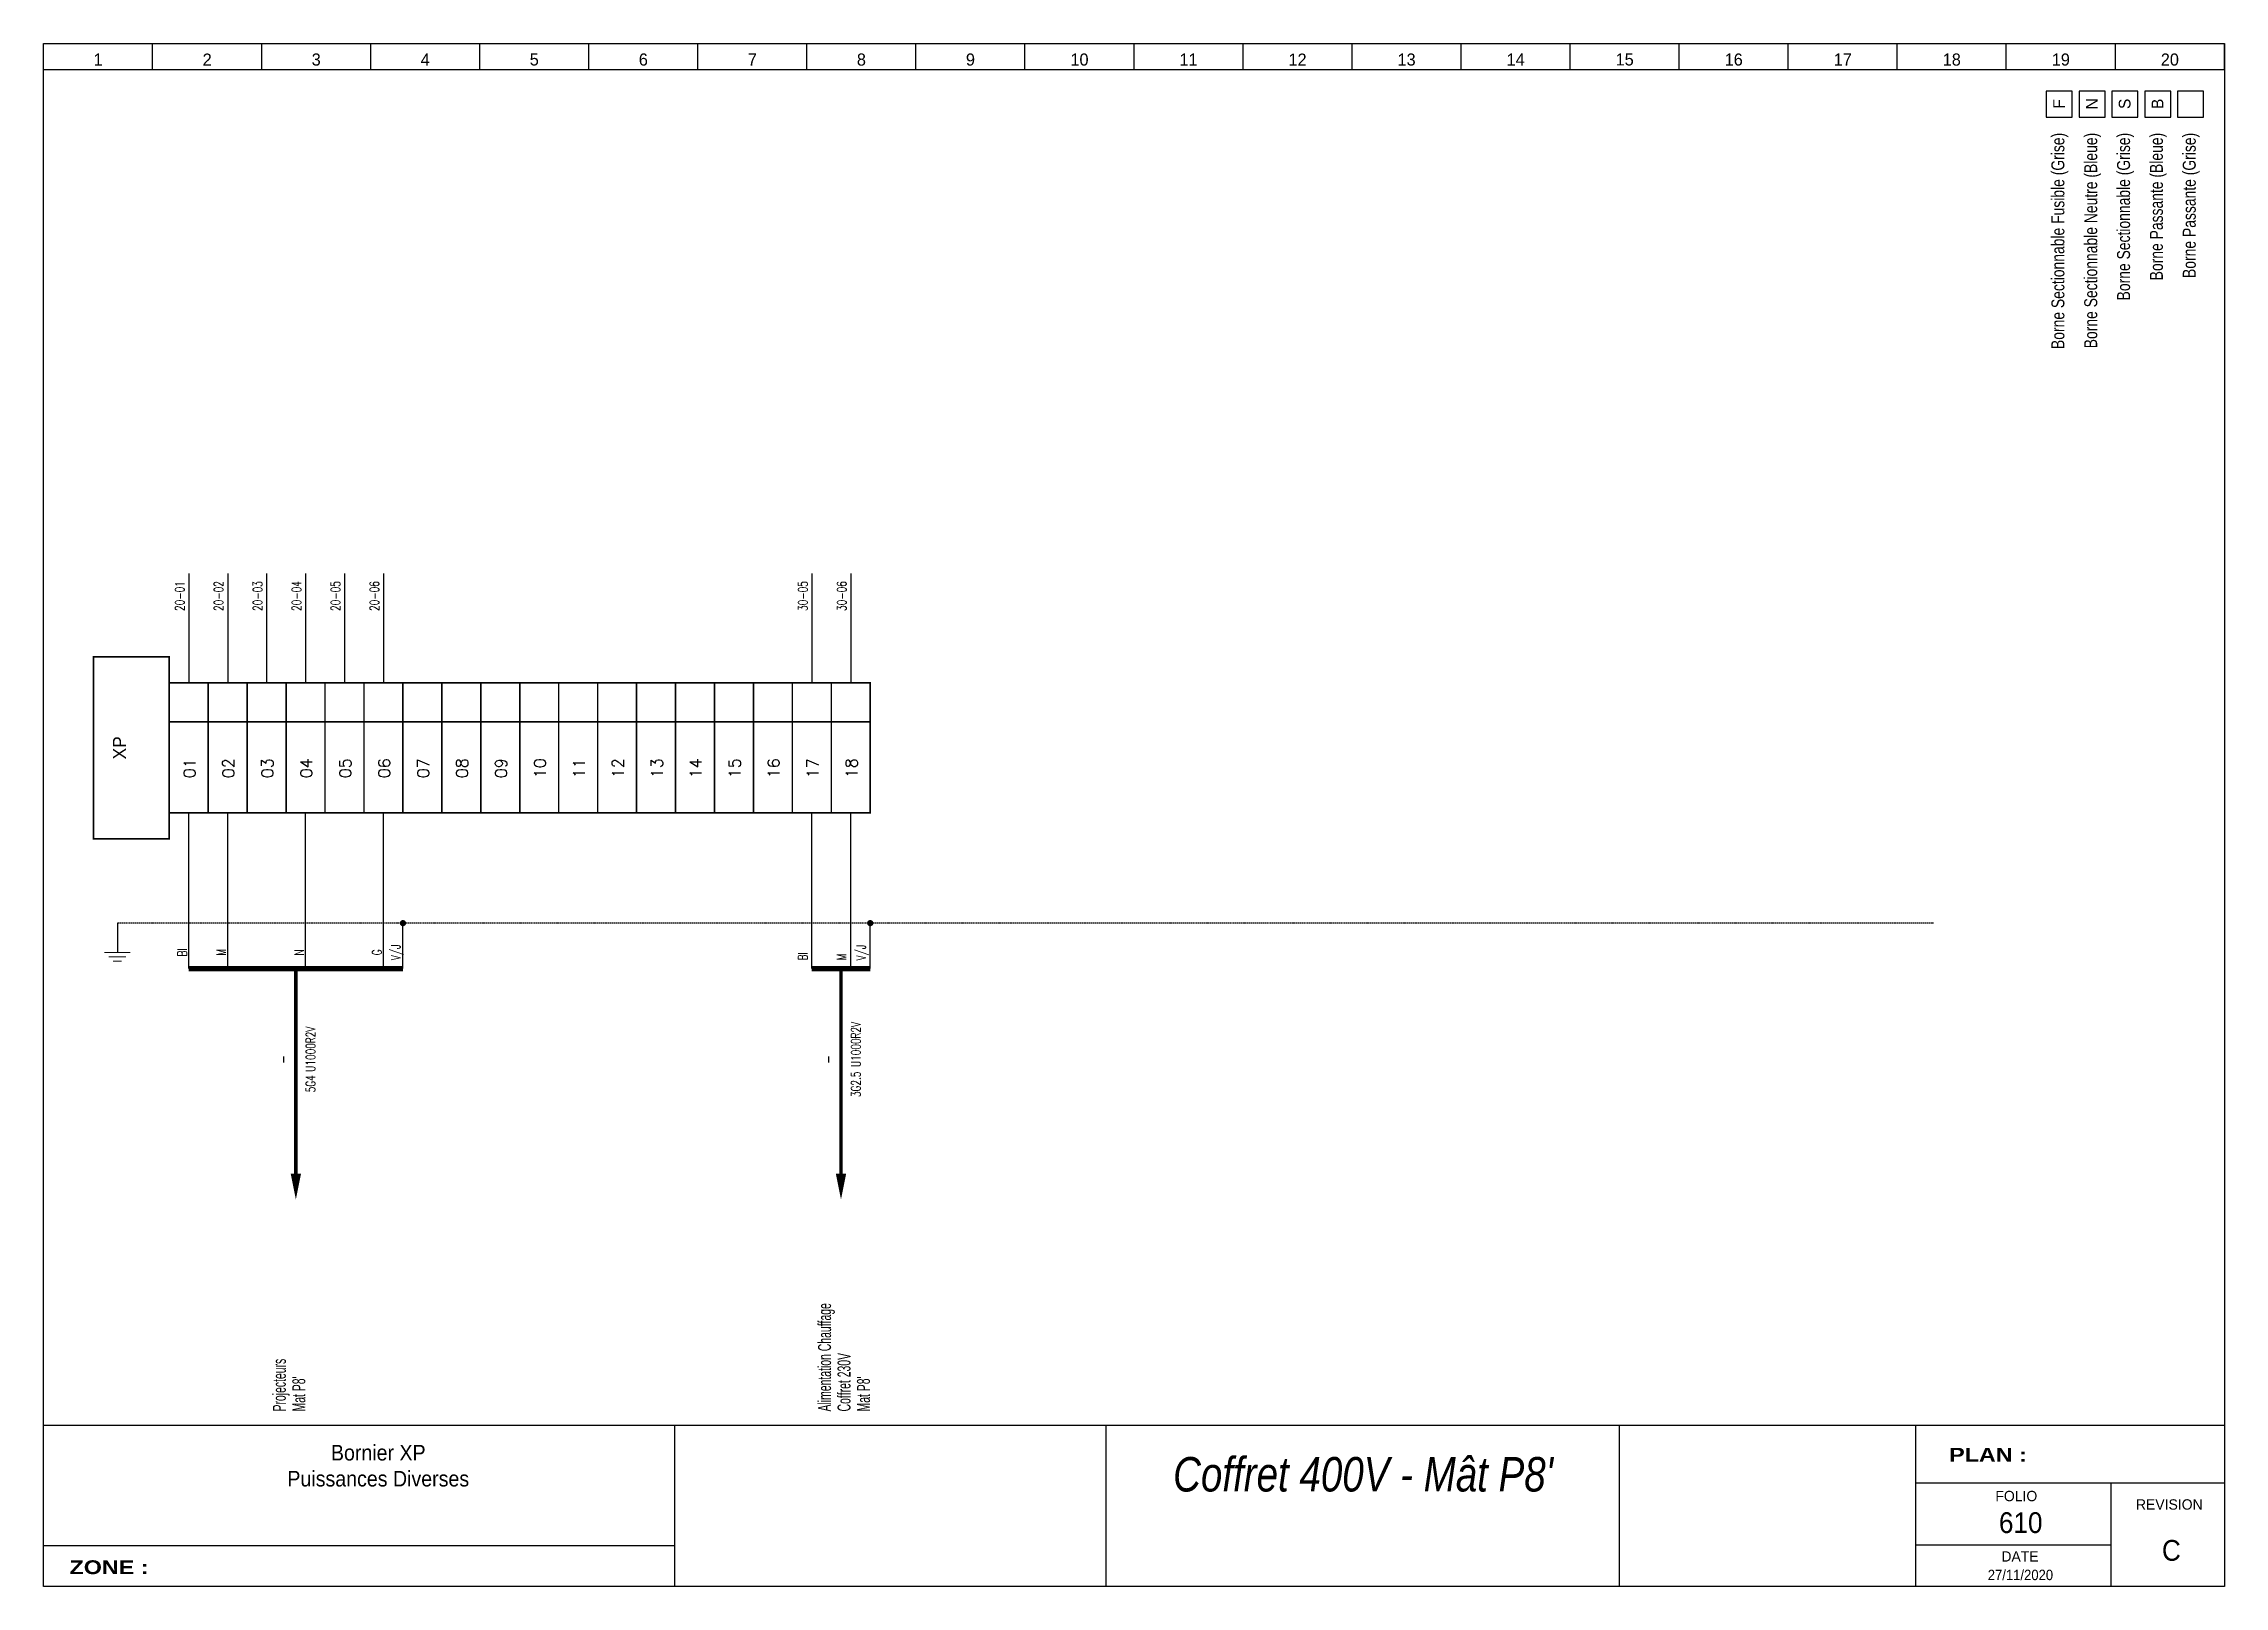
# Model space of a CAD drawing. Extents: x 0 to 420, y 0 to 297.
import ezdxf
from ezdxf.enums import TextEntityAlignment as Align

# ---------------------------------------------------------------- set-up
doc = ezdxf.new("R2010")
doc.units = 0
doc.header["$MEASUREMENT"] = 0
for name, pattern in [('CACHE', [0.375, 0.25, -0.125]), ('FIN', [0]), ('MOYEN', [0])]:
    doc.linetypes.add(name, pattern=pattern)
doc.layers.get('0').update_dxf_attribs({"linetype": 'CONTINUOUS'})
doc.layers.add('A', color=1, linetype='CONTINUOUS')
doc.layers.add('B', color=1, linetype='CONTINUOUS')
doc.styles.add('ARIAL', font='arial.ttf', dxfattribs={"width": 0.966, "height": 2.325})
doc.styles.add('ARIAL_BOLD', font='arialbd.ttf', dxfattribs={"width": 1.2075, "height": 2.657143})
doc.styles.add('ARIAL_ITALIC', font='ariali.ttf', dxfattribs={"width": 1.449, "height": 6.642857})
doc.styles.add('SIMPLEX', font='simplex')

# ---------------------------------------------------------------- blocks, each defined once
blk = doc.blocks.new('Cartouche')
at = {"color": 4}
blk.add_line((303.45, 31), (303.45, 0), dxfattribs=at)
at = {"layer": 'A', "color": 4, "linetype": 'MOYEN'}
for p, q in [((21, 292), (21, 297)), ((42, 292), (42, 297)), ((63, 292), (63, 297)), ((84, 292), (84, 297)), ((105, 292), (105, 297)), ((126, 292), (126, 297)), ((147, 292), (147, 297)), ((168, 292), (168, 297)), ((189, 292), (189, 297)), ((210, 292), (210, 297)), ((231, 292), (231, 297)), ((252, 292), (252, 297)), ((273, 292), (273, 297)), ((294, 292), (294, 297)), ((315, 292), (315, 297)), ((336, 292), (336, 297)), ((357, 292), (357, 297)), ((378, 292), (378, 297)), ((399, 292), (399, 297)), ((420, 292), (420, 297)), ((0, 292), (420, 292)), ((0, 31.05), (420, 31.05)), ((121.49, 31), (121.49, 0)), ((204.56, 31), (204.56, 0)), ((303.45, 31), (303.45, 0)), ((360.51, 31), (360.51, 0)), ((420, 19.89), (360.51, 19.89)), ((398.16, 19.86), (398.16, 0)), ((0, 7.85), (121.49, 7.85)), ((398.16, 7.96), (360.51, 7.96))]:
    blk.add_line(p, q, dxfattribs=at)
for points in [[(0, 31), (0, 297), (420, 297), (420, 31), (0, 31)], [(0, 0), (0, 297), (420, 297), (420, 0), (0, 0)]]:
    blk.add_lwpolyline(points, dxfattribs=at)
at = {"layer": 'A', "color": 7, "linetype": 'FIN', "style": 'ARIAL', "width": 0.966}
for s, height, p in [('1', 2.33, (10.5, 293.94)), ('2', 2.33, (31.5, 293.94)), ('3', 2.33, (52.5, 293.94)), ('4', 2.33, (73.5, 293.94)), ('5', 2.33, (94.5, 293.94)), ('6', 2.33, (115.5, 293.94)), ('7', 2.33, (136.5, 293.94)), ('8', 2.33, (157.5, 293.94)), ('9', 2.33, (178.5, 293.94)), ('10', 2.325, (199.5, 293.94)), ('11', 2.325, (220.5, 293.94)), ('12', 2.325, (241.5, 293.94)), ('13', 2.325, (262.5, 293.94)), ('14', 2.325, (283.5, 293.94)), ('15', 2.325, (304.5, 293.94)), ('16', 2.325, (325.5, 293.94)), ('17', 2.325, (346.5, 293.94)), ('18', 2.325, (367.5, 293.94)), ('19', 2.325, (388.5, 293.94)), ('20', 2.325, (409.5, 293.94))]:
    blk.add_text(s, height=height, dxfattribs=at).set_placement(p, align=Align.MIDDLE)
at = {"layer": 'A', "color": 7, "linetype": 'FIN', "style": 'ARIAL', "width": 0.9}
for tag, height, p in [('TITRE\xa01', 3, (64.45, 25.79)), ('TITRE\xa02', 3, (64.45, 20.79)), ('TITRE\xa03', 3, (64.45, 15.79)), ('DOSSIER\xa02', 3, (254.12, 13.45)), ('FOLIO', 4, (380.78, 12.27)), ('DOSSIER\xa03', 3, (254.12, 8.45)), ('REV', 4, (409.79, 6.93)), ('DATE', 2, (380.72, 2.24))]:
    blk.add_attdef(tag, text='', height=height, dxfattribs=at).set_placement(p, align=Align.MIDDLE)
blk.add_attdef('N°\xa0PLAN', text='', height=3, dxfattribs=at).set_placement((417.76, 25.47), align=Align.MIDDLE_RIGHT)
blk.add_attdef('ZONE', text='', height=3, dxfattribs=at).set_placement((21.8, 3.7), align=Align.MIDDLE_LEFT)
at = {"layer": 'B', "color": 1, "linetype": 'FIN', "style": 'ARIAL_BOLD', "width": 1.2075}
for s, p in [('PLAN : ', (367, 24.01)), ('ZONE : ', (5, 2.36))]:
    blk.add_text(s, height=2.657, dxfattribs=at).set_placement(p)
at = {"layer": 'B', "color": 1, "linetype": 'FIN', "style": 'ARIAL', "width": 0.966}
for s, p in [('FOLIO', (379.93, 17.39)), ('REVISION', (409.39, 15.77)), ('DATE', (380.64, 5.76))]:
    blk.add_text(s, height=1.993, dxfattribs=at).set_placement(p, align=Align.MIDDLE)
at = {"layer": 'B', "color": 4, "linetype": 'FIN', "style": 'ARIAL_ITALIC', "width": 0.8}
blk.add_attdef('DOSSIER\xa01', text='', height=6.64, dxfattribs=at).set_placement((254.12, 21.73), align=Align.MIDDLE)
blk = doc.blocks.new('Bornie Etiquette')
at = {"color": 0, "linetype": 'ByBlock'}
blk.add_lwpolyline([(-14.58, 17.5, 0.3, 0.3, 0), (-14.58, -17.5, 0.3, 0.3, 0), (0, -17.5, 0.3, 0.3, 0), (0, 17.5, 0.3, 0.3, 0)], format="xyseb", close=True, dxfattribs=at)
for tag, p in [('NAME', (-9.58, 0)), ('TYPE', (-5.23, 0))]:
    blk.add_attdef(tag, text='', height=2.5, rotation=90, dxfattribs=at).set_placement(p, align=Align.MIDDLE_CENTER)
blk = doc.blocks.new('EL08-22')
at = {"color": 0, "linetype": 'ByBlock', "const_width": 0.2}
for points in [[(2.8125, 0), (-2.8125, 0)], [(1.875, -0.9375), (-1.875, -0.9375)], [(0.9375, -1.875), (-0.9375, -1.875)]]:
    blk.add_lwpolyline(points, dxfattribs=at)
blk = doc.blocks.new('Bornier')
at = {"color": 0, "linetype": 'ByBlock'}
for points in [[(7.5, 25, 0.3, 0.3, 0), (0, 25, 0.3, 0.3, 0), (0, 0, 0.3, 0.3, 0), (7.5, 0, 0.3, 0.3, 0)], [(15, 25, 0.3, 0.3, 0), (7.5, 25, 0.3, 0.3, 0), (7.5, 0, 0.3, 0.3, 0), (15, 0, 0.3, 0.3, 0)], [(22.5, 25, 0.3, 0.3, 0), (15, 25, 0.3, 0.3, 0), (15, 0, 0.3, 0.3, 0), (22.5, 0, 0.3, 0.3, 0)], [(30, 25, 0.3, 0.3, 0), (22.5, 25, 0.3, 0.3, 0), (22.5, 0, 0.3, 0.3, 0), (30, 0, 0.3, 0.3, 0)], [(37.5, 25, 0.3, 0.3, 0), (30, 25, 0.3, 0.3, 0), (30, 0, 0.3, 0.3, 0), (37.5, 0, 0.3, 0.3, 0)], [(45, 25, 0.3, 0.3, 0), (37.5, 25, 0.3, 0.3, 0), (37.5, 0, 0.3, 0.3, 0), (45, 0, 0.3, 0.3, 0)], [(52.5, 25, 0.3, 0.3, 0), (45, 25, 0.3, 0.3, 0), (45, 0, 0.3, 0.3, 0), (52.5, 0, 0.3, 0.3, 0)], [(60, 25, 0.3, 0.3, 0), (52.5, 25, 0.3, 0.3, 0), (52.5, 0, 0.3, 0.3, 0), (60, 0, 0.3, 0.3, 0)], [(67.5, 25, 0.3, 0.3, 0), (60, 25, 0.3, 0.3, 0), (60, 0, 0.3, 0.3, 0), (67.5, 0, 0.3, 0.3, 0)], [(75, 25, 0.3, 0.3, 0), (67.5, 25, 0.3, 0.3, 0), (67.5, 0, 0.3, 0.3, 0), (75, 0, 0.3, 0.3, 0)]]:
    blk.add_lwpolyline(points, format="xyseb", close=True, dxfattribs=at)
for points in [[(0, 17.5, 0.3, 0.3, 0), (7.5, 17.5, 0.3, 0.3, 0)], [(7.5, 17.5, 0.3, 0.3, 0), (15, 17.5, 0.3, 0.3, 0)], [(15, 17.5, 0.3, 0.3, 0), (22.5, 17.5, 0.3, 0.3, 0)], [(22.5, 17.5, 0.3, 0.3, 0), (30, 17.5, 0.3, 0.3, 0)], [(30, 17.5, 0.3, 0.3, 0), (37.5, 17.5, 0.3, 0.3, 0)], [(37.5, 17.5, 0.3, 0.3, 0), (45, 17.5, 0.3, 0.3, 0)], [(45, 17.5, 0.3, 0.3, 0), (52.5, 17.5, 0.3, 0.3, 0)], [(52.5, 17.5, 0.3, 0.3, 0), (60, 17.5, 0.3, 0.3, 0)], [(60, 17.5, 0.3, 0.3, 0), (67.5, 17.5, 0.3, 0.3, 0)], [(67.5, 17.5, 0.3, 0.3, 0), (75, 17.5, 0.3, 0.3, 0)]]:
    blk.add_lwpolyline(points, format="xyseb", dxfattribs=at)
at = {"color": 0, "linetype": 'ByBlock', "style": 'SIMPLEX'}
for tag, p in [('T1', (5.03, 21.13)), ('T2', (12.53, 21.13)), ('T3', (20.03, 21.13)), ('T4', (27.53, 21.13)), ('T5', (35.03, 21.13)), ('T6', (42.53, 21.13)), ('T7', (50.03, 21.13)), ('T8', (57.53, 21.13)), ('T9', (65.03, 21.13)), ('T10', (72.53, 21.13)), ('B1', (5.03, 8.58)), ('B2', (12.53, 8.58)), ('B3', (20.03, 8.58)), ('B4', (27.53, 8.58)), ('B5', (35.03, 8.58)), ('B6', (42.53, 8.58)), ('B7', (50.03, 8.58)), ('B8', (57.53, 8.58)), ('B9', (65.03, 8.58)), ('B10', (72.53, 8.58))]:
    blk.add_attdef(tag, text='', height=2.25, rotation=90, dxfattribs=at).set_placement(p, align=Align.CENTER)
blk = doc.blocks.new('Bornier 8')
at = {"color": 0, "linetype": 'ByBlock'}
for points in [[(3.75, 25, 0.3, 0.3, 0), (-3.75, 25, 0.3, 0.3, 0), (-3.75, 0, 0.3, 0.3, 0), (3.75, 0, 0.3, 0.3, 0)], [(11.25, 25, 0.3, 0.3, 0), (3.75, 25, 0.3, 0.3, 0), (3.75, 0, 0.3, 0.3, 0), (11.25, 0, 0.3, 0.3, 0)], [(18.75, 25, 0.3, 0.3, 0), (11.25, 25, 0.3, 0.3, 0), (11.25, 0, 0.3, 0.3, 0), (18.75, 0, 0.3, 0.3, 0)], [(26.25, 25, 0.3, 0.3, 0), (18.75, 25, 0.3, 0.3, 0), (18.75, 0, 0.3, 0.3, 0), (26.25, 0, 0.3, 0.3, 0)], [(33.75, 25, 0.3, 0.3, 0), (26.25, 25, 0.3, 0.3, 0), (26.25, 0, 0.3, 0.3, 0), (33.75, 0, 0.3, 0.3, 0)], [(41.25, 25, 0.3, 0.3, 0), (33.75, 25, 0.3, 0.3, 0), (33.75, 0, 0.3, 0.3, 0), (41.25, 0, 0.3, 0.3, 0)], [(48.75, 25, 0.3, 0.3, 0), (41.25, 25, 0.3, 0.3, 0), (41.25, 0, 0.3, 0.3, 0), (48.75, 0, 0.3, 0.3, 0)], [(56.25, 25, 0.3, 0.3, 0), (48.75, 25, 0.3, 0.3, 0), (48.75, 0, 0.3, 0.3, 0), (56.25, 0, 0.3, 0.3, 0)]]:
    blk.add_lwpolyline(points, format="xyseb", close=True, dxfattribs=at)
for points in [[(-3.75, 17.5, 0.3, 0.3, 0), (3.75, 17.5, 0.3, 0.3, 0)], [(3.75, 17.5, 0.3, 0.3, 0), (11.25, 17.5, 0.3, 0.3, 0)], [(11.25, 17.5, 0.3, 0.3, 0), (18.75, 17.5, 0.3, 0.3, 0)], [(18.75, 17.5, 0.3, 0.3, 0), (26.25, 17.5, 0.3, 0.3, 0)], [(26.25, 17.5, 0.3, 0.3, 0), (33.75, 17.5, 0.3, 0.3, 0)], [(33.75, 17.5, 0.3, 0.3, 0), (41.25, 17.5, 0.3, 0.3, 0)], [(41.25, 17.5, 0.3, 0.3, 0), (48.75, 17.5, 0.3, 0.3, 0)], [(48.75, 17.5, 0.3, 0.3, 0), (56.25, 17.5, 0.3, 0.3, 0)]]:
    blk.add_lwpolyline(points, format="xyseb", dxfattribs=at)
at = {"color": 0, "linetype": 'ByBlock', "style": 'SIMPLEX'}
for tag, p in [('T1', (1.28, 21.13)), ('T2', (8.78, 21.13)), ('T3', (16.28, 21.13)), ('T4', (23.78, 21.13)), ('T5', (31.28, 21.13)), ('T6', (38.78, 21.13)), ('T7', (46.28, 21.13)), ('T8', (53.78, 21.13)), ('B1', (1.28, 8.58)), ('B2', (8.78, 8.58)), ('B3', (16.28, 8.58)), ('B4', (23.78, 8.58)), ('B5', (31.28, 8.58)), ('B6', (38.78, 8.58)), ('B7', (46.28, 8.58)), ('B8', (53.78, 8.58))]:
    blk.add_attdef(tag, text='', height=2.25, rotation=90, dxfattribs=at).set_placement(p, align=Align.CENTER)
blk = doc.blocks.new('EL01-16')
at = {"color": 0, "linetype": 'ByBlock'}
blk.add_lwpolyline([(-5, 0, 2, 0, 0), (0, 0, 0, 0, 0)], format="xyseb", dxfattribs=at)
for tag, height, p in [('VENANT', 2, (-6.25, -1.25)), ('COMG', 2.5, (-6.25, 0.625))]:
    blk.add_attdef(tag, text='', height=height, dxfattribs=at).set_placement(p, align=Align.RIGHT)
for tag, p, height in [('VERS', (1.25, -1.25), 2), ('COMD', (1.25, 0.625), 2.5)]:
    blk.add_attdef(tag, p, '', height=height, dxfattribs=at)
blk = doc.blocks.new('Cable 3G')
at = {"color": 0, "linetype": 'ByBlock'}
for p, q in [((0, -30), (0, 0)), ((7.5, -30), (7.5, 0)), ((11.25, -30), (11.25, -21.25))]:
    blk.add_line(p, q, dxfattribs=at)
at = {"color": 0, "linetype": 'ByBlock', "const_width": 0.7}
blk.add_lwpolyline([(11, -21.25, 1), (11.5, -21.25, 1)], format="xyb", close=True, dxfattribs=at)
at = {"color": 0, "linetype": 'ByBlock'}
for points, const_width in [([(0, -30), (11.25, -30)], 1), ([(5.62, -30), (5.62, -69.5)], 0.7)]:
    blk.add_lwpolyline(points, dxfattribs=dict(at, const_width=const_width))
at = {"xscale": 0.9900000000000091, "yscale": 0.9900000000000091, "zscale": 0.9900000000000091, "rotation": 270}
blk.add_blockref('EL01-16', (5.62, -74.45), dxfattribs=at)
at = {"color": 0, "linetype": 'ByBlock', "style": 'SIMPLEX', "width": 0.7}
for tag, p in [('FIL\xa01', (-0.86, -28.43)), ('FIL\xa02', (6.64, -28.43)), ('FIL\xa0V/J', (10.39, -28.43))]:
    blk.add_attdef(tag, p, '', height=1.8, rotation=90, dxfattribs=at)
at = {"color": 0, "linetype": 'ByBlock', "style": 'SIMPLEX'}
for tag, height, width, p in [('NOM', 2.5, 0.6, (4.38, -47.5)), ('TYPE', 1.8, 0.7, (9.38, -47.5))]:
    blk.add_attdef(tag, text='', height=height, rotation=90, dxfattribs=dict(at, width=width)).set_placement(p, align=Align.CENTER)

msp = doc.modelspace()

# ---------------------------------------------------------------- linework, layer by layer
at = {"color": 0, "linetype": 'ByBlock'}
for p, q in [((27.95, 194.98), (27.95, 173.93)), ((35.45, 194.98), (35.45, 173.93)), ((42.95, 194.98), (42.95, 173.93)), ((50.45, 194.98), (50.45, 173.93)), ((57.95, 194.98), (57.95, 173.93)), ((65.45, 194.98), (65.45, 173.93)), ((147.95, 194.98), (147.95, 173.93)), ((155.45, 194.98), (155.45, 173.93)), ((27.95, 118.93), (27.95, 148.93)), ((35.45, 118.93), (35.45, 148.93)), ((50.45, 118.93), (50.45, 148.93)), ((65.45, 118.93), (65.45, 148.93)), ((69.2, 118.93), (69.2, 127.68))]:
    msp.add_line(p, q, dxfattribs=at)
at = {"linetype": 'CACHE'}
msp.add_line((364, 127.68), (14.2, 127.68), dxfattribs=at)
msp.add_line((14.2, 127.68), (14.2, 122.05))
for points in [[(385.7, 282.85), (390.7, 282.85), (390.7, 287.85), (385.7, 287.85)], [(392.02, 282.85), (397.02, 282.85), (397.02, 287.85), (392.02, 287.85)], [(398.34, 282.85), (403.34, 282.85), (403.34, 287.85), (398.34, 287.85)], [(404.67, 282.85), (409.67, 282.85), (409.67, 287.85), (404.67, 287.85)], [(410.99, 282.85), (415.99, 282.85), (415.99, 287.85), (410.99, 287.85)]]:
    msp.add_lwpolyline(points, close=True)
at = {"color": 0, "linetype": 'ByBlock', "const_width": 0.7}
msp.add_lwpolyline([(68.95, 127.68, 1), (69.45, 127.68, 1)], format="xyb", close=True, dxfattribs=at)
at = {"color": 0, "linetype": 'ByBlock'}
for points, const_width in [([(27.95, 118.93), (69.2, 118.93)], 1), ([(48.58, 118.93), (48.58, 79.43)], 0.7)]:
    msp.add_lwpolyline(points, dxfattribs=dict(at, const_width=const_width))

# ---------------------------------------------------------------- block references
for name, p, values in [('Cartouche', (0, 0), {'FOLIO': '610', 'REV': 'C', 'DATE': '27/11/2020', 'DOSSIER\xa01': "Coffret 400V - Mât P8'", 'TITRE\xa01': 'Bornier XP', 'TITRE\xa02': 'Puissances Diverses'}), ('Bornie Etiquette', (24.2, 161.43), {'NAME': 'XP'}), ('Bornier', (24.2, 148.93), {'B1': '01', 'B2': '02', 'B3': '03', 'B4': '04', 'B5': '05', 'B6': '06', 'B7': '07', 'B8': '08', 'B9': '09', 'B10': '10'}), ('Bornier 8', (102.95, 148.93), {'B1': '11', 'B2': '12', 'B3': '13', 'B4': '14', 'B5': '15', 'B6': '16', 'B7': '17', 'B8': '18'}), ('Cable 3G', (147.95, 148.93), {'NOM': '-', 'TYPE': '3G2.5 U1000R2V', 'FIL\xa01': 'Bl', 'FIL\xa02': 'M', 'FIL\xa0V/J': 'V/J'})]:
    msp.add_blockref(name, p).add_auto_attribs(values)
at = {"xscale": 0.8999999999999773, "yscale": 0.8999999999999773, "zscale": 0.8999999999999773}
msp.add_blockref('EL08-22', (14.2, 122.05), dxfattribs=at)
at = {"xscale": 0.9900000000000091, "yscale": 0.9900000000000091, "zscale": 0.9900000000000091, "rotation": 270}
msp.add_blockref('EL01-16', (48.58, 74.48), dxfattribs=at)

# ---------------------------------------------------------------- texts
for s, p in [('F', (388.15, 285.41)), ('N', (394.47, 285.41)), ('S', (400.79, 285.41)), ('B', (407.12, 285.41))]:
    msp.add_text(s, height=2.25, rotation=90).set_placement(p, align=Align.MIDDLE_CENTER)
at = {"width": 0.8}
for s, p in [('Borne Sectionnable Fusible (Grise)', (389.18, 279.83)), ('Borne Sectionnable Neutre (Bleue)', (395.51, 279.83)), ('Borne Sectionnable (Grise)', (401.83, 279.83)), ('Borne Passante (Bleue)', (408.15, 279.83)), ('Borne Passante (Grise)', (414.48, 279.83))]:
    msp.add_text(s, height=2.5, rotation=90, dxfattribs=at).set_placement(p, align=Align.RIGHT)
at = {"color": 0, "linetype": 'ByBlock', "style": 'SIMPLEX', "width": 0.7}
for s, p in [('20-02', (34.61, 193.51)), ('20-03', (42.11, 193.51)), ('20-04', (49.61, 193.51)), ('20-05', (57.11, 193.51)), ('20-06', (64.61, 193.51)), ('30-05', (147.11, 193.51)), ('30-06', (154.61, 193.51)), ('20-01', (27.11, 193.51))]:
    msp.add_text(s, height=1.8, rotation=90, dxfattribs=at).set_placement(p, align=Align.RIGHT)
for s, p in [('Bl', (26.7, 122.05)), ('M', (34.2, 122.05)), ('N', (49.2, 122.05)), ('G', (64.2, 122.05)), ('V/J', (67.95, 122.05))]:
    msp.add_text(s, height=1.8, rotation=90, dxfattribs=at).set_placement(p, align=Align.MIDDLE)
at = {"color": 0, "linetype": 'ByBlock', "width": 0.6}
for s, p in [('Alimentation Chauffage', (151.65, 33.67)), ('Projecteurs', (46.65, 33.67)), ('Coffret 230V', (155.4, 33.67)), ("Mat P8'", (50.4, 33.67)), ("Mat P8'", (159.15, 33.67))]:
    msp.add_text(s, height=2.5, rotation=90, dxfattribs=at).set_placement(p)
at = {"color": 0, "linetype": 'ByBlock', "style": 'SIMPLEX'}
for tag, height, width, p in [('5G4\xa0U1000R2V', 1.8, 0.7, (52.33, 101.43)), ('-', 2.5, 0.6, (47.33, 101.43))]:
    msp.add_attdef(tag, text='', height=height, rotation=90, dxfattribs=dict(at, width=width)).set_placement(p, align=Align.CENTER)

doc.saveas('drawing.dxf')
